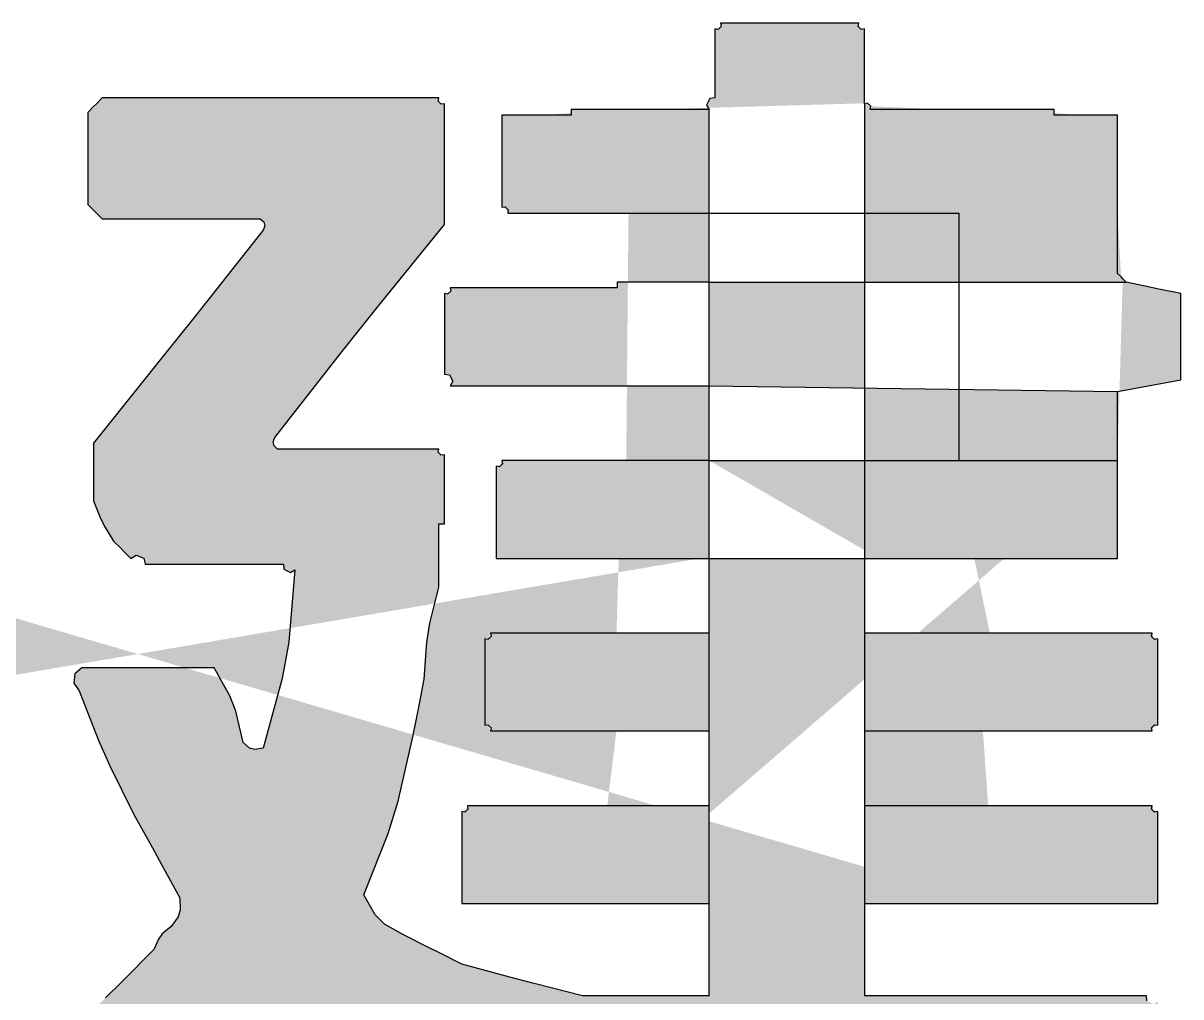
# Model space of a CAD drawing. Extents: x 498328 to 716449, y -893371 to -467753.
# Drawn here: x 543372 to 544175, y -498358 to -497683 of the extents above; entities that cross this region are included whole.
import ezdxf

# ---------------------------------------------------------------- set-up
doc = ezdxf.new("R2010")
doc.units = 0
doc.header["$LTSCALE"] = 1000
doc.layers.get('0').update_dxf_attribs({"linetype": 'CONTINUOUS'})

# ---------------------------------------------------------------- blocks, each defined once
blk = doc.blocks.new('dasdkahf')
h = blk.add_hatch(color=256)
h.paths.add_polyline_path([(4.92368, -1.48834), (4.92263, -1.49088), (5.052, -1.49088), (5.11668, -1.49088), (5.24605, -1.49088), (5.25175, -1.4803), (5.25221, -1.47202), (5.24772, -1.46087), (5.24641, -1.46015), (5.24585, -1.45901), (5.24605, -1.45754), (5.11668, -1.45754), (5.052, -1.45754), (4.92263, -1.45754), (4.91866, -1.46746), (4.91826, -1.47387), (4.92097, -1.48421), (4.92309, -1.48596)], flags=16)
h.paths.add_polyline_path([(4.92284, -1.56275), (4.92263, -1.56423), (5.052, -1.56423), (5.11668, -1.56423), (5.24605, -1.56423), (5.25175, -1.55365), (5.25221, -1.54537), (5.24772, -1.53422), (5.24641, -1.5335), (5.24585, -1.53237), (5.24605, -1.53089), (5.11668, -1.53089), (5.052, -1.53089), (4.92263, -1.53089), (4.91693, -1.54147), (4.91647, -1.54975), (4.92097, -1.5609), (4.92227, -1.56162)], flags=16)
h.paths.add_polyline_path([(4.91928, -1.62667), (4.92263, -1.63758), (5.052, -1.63758), (5.11668, -1.63758), (5.24605, -1.63758), (5.25175, -1.627), (5.25221, -1.61873), (5.24772, -1.60758), (5.24505, -1.60491), (5.24372, -1.60357), (5.24105, -1.60091), (5.11568, -1.60091), (5.053, -1.60091), (4.92763, -1.60091), (4.9243, -1.60424), (4.92263, -1.60591), (4.9193, -1.60924), (4.91857, -1.62063)], flags=16)
h.paths.add_polyline_path([(5.05958, -1.8107), (5.10101, -1.8243), (5.14427, -1.80954), (5.16552, -1.80044), (5.20604, -1.77929), (5.20396, -1.77807), (5.20303, -1.77667), (5.20271, -1.77429), (5.12268, -1.77429), (5.08267, -1.77429), (5.00265, -1.77429), (5.00061, -1.77612), (5.00004, -1.77837), (5.00099, -1.78095), (5.03924, -1.80189)], flags=16)
h.paths.add_polyline_path([(4.80292, -1.9458), (4.8026, -1.94766), (4.80517, -1.94919), (4.80895, -1.94729), (4.80927, -1.94433), (4.82394, -1.94433), (4.83128, -1.94433), (4.84595, -1.94433), (4.84595, -1.943), (4.84595, -1.94233), (4.84595, -1.94099), (4.85928, -1.94099), (4.86595, -1.94099), (4.87929, -1.94099), (4.94201, -1.9299), (4.97336, -1.92423), (5.036, -1.91265), (5.052, -1.90865), (5.06, -1.90665), (5.07601, -1.90265), (5.08681, -1.89979), (5.09217, -1.89812), (5.10268, -1.89432), (5.14769, -1.90574), (5.1704, -1.91076), (5.21604, -1.91932), (5.23471, -1.92199), (5.24405, -1.92332), (5.26272, -1.92599), (5.28299, -1.92659), (5.29336, -1.92832), (5.31273, -1.93433), (5.3274, -1.93433), (5.33474, -1.93433), (5.34941, -1.93433), (5.35676, -1.94012), (5.36465, -1.94069), (5.37275, -1.93599), (5.37347, -1.93469), (5.37461, -1.93412), (5.37608, -1.93433), (5.37608, -1.91032), (5.37608, -1.89832), (5.37608, -1.87431), (5.36904, -1.8729), (5.36549, -1.87147), (5.35941, -1.86764), (5.34474, -1.86764), (5.33741, -1.86764), (5.32274, -1.86764), (5.28444, -1.86005), (5.26497, -1.85736), (5.22604, -1.85431), (5.22604, -1.8503), (5.22604, -1.8483), (5.22604, -1.8443), (5.2477, -1.83871), (5.25859, -1.83326), (5.27606, -1.8193), (5.28463, -1.81495), (5.28875, -1.8122), (5.29606, -1.80596), (5.30464, -1.80161), (5.30875, -1.79887), (5.31607, -1.79262), (5.32507, -1.78738), (5.3293, -1.78386), (5.33607, -1.77595), (5.33607, -1.75528), (5.33607, -1.74494), (5.33607, -1.72427), (5.33421, -1.72459), (5.33242, -1.7228), (5.33274, -1.72094), (5.2007, -1.72094), (5.13469, -1.72094), (5.00265, -1.72094), (5.00061, -1.7191), (5.00004, -1.71685), (5.00099, -1.71427), (5.00864, -1.70234), (5.01351, -1.69677), (5.02433, -1.6876), (5.02656, -1.68847), (5.02928, -1.68667), (5.02933, -1.68426), (5.15336, -1.68426), (5.21538, -1.68426), (5.33941, -1.68426), (5.33909, -1.6824), (5.34088, -1.68061), (5.34274, -1.68093), (5.34274, -1.5749), (5.34274, -1.52189), (5.34274, -1.41586), (5.33941, -1.41253), (5.33774, -1.41086), (5.33441, -1.40752), (5.23771, -1.40752), (5.18937, -1.40752), (5.09268, -1.40752), (5.09063, -1.40569), (5.09007, -1.40344), (5.09101, -1.40086), (5.09564, -1.39017), (5.09797, -1.38483), (5.10268, -1.37418), (5.21271, -1.37418), (5.26772, -1.37418), (5.37775, -1.37418), (5.38108, -1.37085), (5.38275, -1.36918), (5.38609, -1.36585), (5.38609, -1.34784), (5.38609, -1.33884), (5.38609, -1.32084), (5.38312, -1.32052), (5.38123, -1.31673), (5.38275, -1.31417), (5.14136, -1.31417), (5.02066, -1.31417), (4.77926, -1.31417), (4.77958, -1.31603), (4.77779, -1.31782), (4.77593, -1.3175), (4.77593, -1.33884), (4.77593, -1.34951), (4.77593, -1.37085), (4.77779, -1.37053), (4.77958, -1.37232), (4.77926, -1.37418), (4.86462, -1.37418), (4.9073, -1.37418), (4.99265, -1.37418), (4.99676, -1.37765), (4.99745, -1.38315), (4.99432, -1.38752), (4.99337, -1.39552), (4.99139, -1.39988), (4.98598, -1.40586), (4.92535, -1.4084), (4.89495, -1.40873), (4.83428, -1.40752), (4.83094, -1.41086), (4.82928, -1.41253), (4.82594, -1.41586), (4.82594, -1.50322), (4.82594, -1.54689), (4.82594, -1.63425), (4.82921, -1.64627), (4.83087, -1.65227), (4.83428, -1.66426), (4.83783, -1.67039), (4.84034, -1.67326), (4.84595, -1.67759), (4.85128, -1.68026), (4.85395, -1.68159), (4.85928, -1.68426), (4.88062, -1.68426), (4.89129, -1.68426), (4.91263, -1.68426), (4.91589, -1.68667), (4.9166, -1.69093), (4.9143, -1.69426), (4.88607, -1.71973), (4.87091, -1.73152), (4.83928, -1.75261), (4.8224, -1.76183), (4.81427, -1.76725), (4.79927, -1.77929), (4.79927, -1.80796), (4.79927, -1.8223), (4.79927, -1.85097), (4.79779, -1.85114), (4.79685, -1.85302), (4.7976, -1.85431), (4.79987, -1.85844), (4.80594, -1.85931), (4.80927, -1.85597), (4.83683, -1.84155), (4.85026, -1.83349), (4.87596, -1.81596), (4.88453, -1.81161), (4.88864, -1.80887), (4.89596, -1.80263), (4.90231, -1.7989), (4.90872, -1.79948), (4.9143, -1.80429), (4.92117, -1.80845), (4.92437, -1.8113), (4.9293, -1.81763), (4.93371, -1.81686), (4.93727, -1.81865), (4.9393, -1.82263), (4.95348, -1.82985), (4.96029, -1.83428), (4.97265, -1.8443), (4.97804, -1.84324), (4.98172, -1.84416), (4.98598, -1.84764), (4.98598, -1.85164), (4.98598, -1.85364), (4.98598, -1.85764), (4.97118, -1.85724), (4.96346, -1.85829), (4.94931, -1.86264), (4.92266, -1.86679), (4.90932, -1.86879), (4.88262, -1.87264), (4.85862, -1.87531), (4.84661, -1.87664), (4.82261, -1.87931), (4.81306, -1.87903), (4.80786, -1.88014), (4.79927, -1.88431), (4.79927, -1.90832), (4.79927, -1.92032), (4.79927, -1.94433), (4.80113, -1.94401)])
h.paths.add_polyline_path([(5.84287, -1.49421), (6.0796, -1.49755), (6.09427, -1.49488), (6.1016, -1.49355), (6.11627, -1.49088), (6.11627, -1.47087), (6.11627, -1.46087), (6.11627, -1.44087), (6.10359, -1.43826), (6.09725, -1.43693), (6.0846, -1.4342), (5.84287, -1.4342), (5.82153, -1.4342), (5.81086, -1.4342), (5.78952, -1.4342), (5.78952, -1.43553), (5.78952, -1.4362), (5.78952, -1.43753), (5.75085, -1.43753), (5.73151, -1.43753), (5.69283, -1.43753), (5.69315, -1.43939), (5.69136, -1.44118), (5.6895, -1.44087), (5.6895, -1.45954), (5.6895, -1.46887), (5.6895, -1.48755), (5.69246, -1.48786), (5.69435, -1.49165), (5.69283, -1.49421), (5.75285, -1.49421), (5.78285, -1.49421)])
h.paths.add_polyline_path([(5.67783, -1.90098), (5.69214, -1.90368), (5.69926, -1.90571), (5.71284, -1.91099), (5.73168, -1.91027), (5.74162, -1.91169), (5.75951, -1.91766), (5.80486, -1.91766), (5.82753, -1.91766), (5.87288, -1.91766), (5.87288, -1.91899), (5.87288, -1.91966), (5.87288, -1.92099), (5.96357, -1.92099), (6.00891, -1.92099), (6.0996, -1.92099), (6.09929, -1.91913), (6.10108, -1.91734), (6.10294, -1.91766), (6.10294, -1.89098), (6.10294, -1.87765), (6.10294, -1.85097), (6.10037, -1.8525), (6.09659, -1.8506), (6.09627, -1.84764), (6.03225, -1.84764), (6.00024, -1.84764), (5.93289, -1.84764), (5.93289, -1.33084), (5.93289, -1.3135), (5.93289, -1.30483), (5.93289, -1.28749), (5.93103, -1.28781), (5.92924, -1.28602), (5.92956, -1.28416), (5.89755, -1.28416), (5.88155, -1.28416), (5.84954, -1.28416), (5.84985, -1.28602), (5.84806, -1.28781), (5.8462, -1.28749), (5.8462, -1.3035), (5.8462, -1.3115), (5.8462, -1.3275), (5.84324, -1.32782), (5.84135, -1.33161), (5.84287, -1.33417), (5.84287, -1.84764), (5.81353, -1.84764), (5.79886, -1.84764), (5.76952, -1.84764), (5.74145, -1.84055), (5.72744, -1.83688), (5.6995, -1.8293), (5.68616, -1.82263), (5.67949, -1.8193), (5.66616, -1.81263), (5.65467, -1.80612), (5.64933, -1.80078), (5.64282, -1.78929), (5.65687, -1.75357), (5.6626, -1.73502), (5.67116, -1.6976), (5.67383, -1.68426), (5.67516, -1.67759), (5.67783, -1.66426), (5.67926, -1.64271), (5.68096, -1.63187), (5.68616, -1.61091), (5.68616, -1.59624), (5.68616, -1.5889), (5.68616, -1.57423), (5.6875, -1.57423), (5.68816, -1.57423), (5.6895, -1.57423), (5.6895, -1.55823), (5.6895, -1.55023), (5.6895, -1.53422), (5.68764, -1.53454), (5.68585, -1.53275), (5.68616, -1.53089), (5.64882, -1.53089), (5.63015, -1.53089), (5.59281, -1.53089), (5.59076, -1.52905), (5.5902, -1.5268), (5.59114, -1.52422), (5.63012, -1.47459), (5.64979, -1.44991), (5.6895, -1.40086), (5.6895, -1.37285), (5.6895, -1.35885), (5.6895, -1.33084), (5.68764, -1.33115), (5.68585, -1.32936), (5.68616, -1.3275), (5.60814, -1.3275), (5.56913, -1.3275), (5.49111, -1.3275), (5.48778, -1.33084), (5.48611, -1.33251), (5.48278, -1.33584), (5.48278, -1.35718), (5.48278, -1.36785), (5.48278, -1.38919), (5.48611, -1.39252), (5.48778, -1.39419), (5.49111, -1.39752), (5.52779, -1.39752), (5.54613, -1.39752), (5.5828, -1.39752), (5.58485, -1.39936), (5.58541, -1.40161), (5.58447, -1.40419), (5.54527, -1.45365), (5.5256, -1.47833), (5.48611, -1.52756), (5.48611, -1.54089), (5.48611, -1.54756), (5.48611, -1.5609), (5.4899, -1.57062), (5.49227, -1.57537), (5.49778, -1.58424), (5.50178, -1.58824), (5.50378, -1.59024), (5.50778, -1.59424), (5.51082, -1.59232), (5.51525, -1.59409), (5.51612, -1.59757), (5.54813, -1.59757), (5.56413, -1.59757), (5.59614, -1.59757), (5.59646, -1.60054), (5.60024, -1.60243), (5.60281, -1.60091), (5.59927, -1.64275), (5.59554, -1.66376), (5.58447, -1.70427), (5.57968, -1.70505), (5.57646, -1.70413), (5.5728, -1.70093), (5.56857, -1.68285), (5.56511, -1.67385), (5.55613, -1.65759), (5.52545, -1.65759), (5.51012, -1.65759), (5.47944, -1.65759), (5.47533, -1.66106), (5.47465, -1.66655), (5.47778, -1.67093), (5.48917, -1.70013), (5.49553, -1.71452), (5.50945, -1.74261), (5.52024, -1.76188), (5.52558, -1.77155), (5.53612, -1.79096), (5.53634, -1.79791), (5.53513, -1.80193), (5.53112, -1.80763), (5.52597, -1.81186), (5.52374, -1.81483), (5.52112, -1.82096), (5.50245, -1.83964), (5.49311, -1.84897), (5.47444, -1.86764), (5.47173, -1.8752), (5.47219, -1.88064), (5.47611, -1.88765), (5.4915, -1.91162), (5.49917, -1.92362), (5.51445, -1.94766), (5.51648, -1.94824), (5.51818, -1.94768), (5.51945, -1.946), (5.54279, -1.92266), (5.55446, -1.91099), (5.5778, -1.88765), (5.58402, -1.87704), (5.58827, -1.87207), (5.59781, -1.86431), (5.60497, -1.8638), (5.60964, -1.86567), (5.61448, -1.87098), (5.63775, -1.88661), (5.65098, -1.89288)])
edge = h.paths.add_edge_path()
edge.add_line((4.6559, -1.38252), (4.63844, -1.35927))
edge.add_line((4.64111, -1.39482), (4.6559, -1.38252))
edge.add_line((4.67257, -1.50088), (4.63989, -1.50088))
edge.add_line((4.67237, -1.50236), (4.67257, -1.50088))
edge.add_line((4.67293, -1.50349), (4.67237, -1.50236))
edge.add_line((4.67424, -1.50422), (4.67293, -1.50349))
edge.add_line((4.67479, -1.51756), (4.67424, -1.50422))
edge.add_line((4.67445, -1.52434), (4.67479, -1.51756))
edge.add_line((4.67257, -1.53756), (4.67445, -1.52434))
edge.add_line((4.66596, -1.56177), (4.67257, -1.53756))
edge.add_line((4.66228, -1.5738), (4.66596, -1.56177))
edge.add_line((4.65423, -1.59757), (4.66228, -1.5738))
edge.add_line((4.64784, -1.61137), (4.65423, -1.59757))
edge.add_line((4.64269, -1.61799), (4.64784, -1.61137))
edge.add_line((4.6759, -1.74694), (4.6759, -1.7176))
edge.add_line((4.6759, -1.76162), (4.6759, -1.74694))
edge.add_line((4.6759, -1.79096), (4.6759, -1.76162))
edge.add_line((4.67404, -1.79064), (4.6759, -1.79096))
edge.add_line((4.67225, -1.79243), (4.67404, -1.79064))
edge.add_line((4.67257, -1.79429), (4.67225, -1.79243))
edge.add_line((5.83787, -1.59424), (5.94123, -1.59424))
edge.add_line((5.84287, -1.53756), (6.0796, -1.53756))
edge.add_line((5.78252, -1.79429), (5.84287, -1.79429))
edge.add_line((5.75485, -1.79429), (5.78252, -1.79429))
edge.add_line((5.6995, -1.79429), (5.75485, -1.79429))
edge.add_line((5.6995, -1.77295), (5.6995, -1.79429))
edge.add_line((5.6995, -1.76228), (5.6995, -1.77295))
edge.add_line((5.6995, -1.74094), (5.6995, -1.76228))
edge.add_line((5.70136, -1.74126), (5.6995, -1.74094))
edge.add_line((5.70315, -1.73947), (5.70136, -1.74126))
edge.add_line((5.70283, -1.73761), (5.70315, -1.73947))
edge.add_line((5.75685, -1.73761), (5.70283, -1.73761))
edge.add_line((5.78385, -1.73761), (5.75685, -1.73761))
edge.add_line((5.84287, -1.73761), (5.78385, -1.73761))
edge.add_line((5.78919, -1.69426), (5.84287, -1.69426))
edge.add_line((5.76485, -1.69426), (5.78919, -1.69426))
edge.add_line((5.71617, -1.69426), (5.76485, -1.69426))
edge.add_line((5.71649, -1.69241), (5.71617, -1.69426))
edge.add_line((5.7147, -1.69061), (5.71649, -1.69241))
edge.add_line((5.71284, -1.69093), (5.7147, -1.69061))
edge.add_line((5.71284, -1.67093), (5.71284, -1.69093))
edge.add_line((5.71284, -1.66092), (5.71284, -1.67093))
edge.add_line((5.71284, -1.64092), (5.71284, -1.66092))
edge.add_line((5.7147, -1.64123), (5.71284, -1.64092))
edge.add_line((5.71649, -1.63944), (5.7147, -1.64123))
edge.add_line((5.71617, -1.63758), (5.71649, -1.63944))
edge.add_line((5.76485, -1.63758), (5.71617, -1.63758))
edge.add_line((5.78919, -1.63758), (5.76485, -1.63758))
edge.add_line((5.84287, -1.63758), (5.78919, -1.63758))
edge.add_line((5.79052, -1.59424), (5.83787, -1.59424))
edge.add_line((5.76685, -1.59424), (5.79052, -1.59424))
edge.add_line((5.7195, -1.59424), (5.76685, -1.59424))
edge.add_line((5.7195, -1.5729), (5.7195, -1.59424))
edge.add_line((5.7195, -1.56223), (5.7195, -1.5729))
edge.add_line((5.7195, -1.54089), (5.7195, -1.56223))
edge.add_line((5.72136, -1.54121), (5.7195, -1.54089))
edge.add_line((5.72315, -1.53942), (5.72136, -1.54121))
edge.add_line((5.72284, -1.53756), (5.72315, -1.53942))
edge.add_line((5.77085, -1.53756), (5.72284, -1.53756))
edge.add_line((5.79486, -1.53756), (5.77085, -1.53756))
edge.add_line((5.84287, -1.53756), (5.79486, -1.53756))
edge.add_line((5.79619, -1.39419), (5.84287, -1.39419))
edge.add_line((5.77285, -1.39419), (5.79619, -1.39419))
edge.add_line((5.72617, -1.39419), (5.77285, -1.39419))
edge.add_line((5.72649, -1.39233), (5.72617, -1.39419))
edge.add_line((5.7247, -1.39054), (5.72649, -1.39233))
edge.add_line((5.72284, -1.39085), (5.7247, -1.39054))
edge.add_line((5.72284, -1.36951), (5.72284, -1.39085))
edge.add_line((5.72284, -1.35885), (5.72284, -1.36951))
edge.add_line((5.72284, -1.33751), (5.72284, -1.35885))
edge.add_line((5.73884, -1.33751), (5.72284, -1.33751))
edge.add_line((5.74684, -1.33751), (5.73884, -1.33751))
edge.add_line((5.76285, -1.33751), (5.74684, -1.33751))
edge.add_line((5.76285, -1.33617), (5.76285, -1.33751))
edge.add_line((5.76285, -1.33551), (5.76285, -1.33617))
edge.add_line((5.76285, -1.33417), (5.76285, -1.33551))
edge.add_line((5.79486, -1.33417), (5.76285, -1.33417))
edge.add_line((5.81086, -1.33417), (5.79486, -1.33417))
edge.add_line((5.84287, -1.33417), (5.81086, -1.33417))
edge.add_line((5.93475, -1.33052), (5.93289, -1.33084))
edge.add_line((5.93654, -1.33231), (5.93475, -1.33052))
edge.add_line((5.93623, -1.33417), (5.93654, -1.33231))
edge.add_line((5.9789, -1.33417), (5.93623, -1.33417))
edge.add_line((6.00024, -1.33417), (5.9789, -1.33417))
edge.add_line((6.04292, -1.33417), (6.00024, -1.33417))
edge.add_line((6.04292, -1.33551), (6.04292, -1.33417))
edge.add_line((6.04292, -1.33617), (6.04292, -1.33551))
edge.add_line((6.04292, -1.33751), (6.04292, -1.33617))
edge.add_line((6.05759, -1.33751), (6.04292, -1.33751))
edge.add_line((6.06493, -1.33751), (6.05759, -1.33751))
edge.add_line((6.0796, -1.33751), (6.06493, -1.33751))
edge.add_line((6.0796, -1.37418), (6.0796, -1.33751))
edge.add_line((6.0796, -1.39252), (6.0796, -1.37418))
edge.add_line((6.0796, -1.4292), (6.0796, -1.39252))
edge.add_line((6.0816, -1.4312), (6.0796, -1.4292))
edge.add_line((6.0826, -1.4322), (6.0816, -1.4312))
edge.add_line((6.0846, -1.4342), (6.0826, -1.4322))
edge.add_line((6.0796, -1.53622), (6.0796, -1.49755))
edge.add_line((6.0796, -1.55556), (6.0796, -1.53622))
edge.add_line((6.0796, -1.59424), (6.0796, -1.55556))
edge.add_line((6.02425, -1.59424), (6.0796, -1.59424))
edge.add_line((5.99658, -1.59424), (6.02425, -1.59424))
edge.add_line((5.94123, -1.59424), (5.99658, -1.59424))
edge.add_line((6.00558, -1.63758), (5.93289, -1.63758))
edge.add_line((6.03692, -1.63758), (6.00558, -1.63758))
edge.add_line((6.0996, -1.63758), (6.03692, -1.63758))
edge.add_line((6.09929, -1.63944), (6.0996, -1.63758))
edge.add_line((6.10108, -1.64123), (6.09929, -1.63944))
edge.add_line((6.10294, -1.64092), (6.10108, -1.64123))
edge.add_line((6.10294, -1.66092), (6.10294, -1.64092))
edge.add_line((6.10294, -1.67093), (6.10294, -1.66092))
edge.add_line((6.10294, -1.69093), (6.10294, -1.67093))
edge.add_line((6.10108, -1.69061), (6.10294, -1.69093))
edge.add_line((6.09929, -1.69241), (6.10108, -1.69061))
edge.add_line((6.0996, -1.69426), (6.09929, -1.69241))
edge.add_line((6.03425, -1.69426), (6.0996, -1.69426))
edge.add_line((6.00158, -1.69426), (6.03425, -1.69426))
edge.add_line((5.93289, -1.69426), (6.00158, -1.69426))
edge.add_line((6.00458, -1.73761), (5.93289, -1.73761))
edge.add_line((6.03625, -1.73761), (6.00458, -1.73761))
edge.add_line((6.0996, -1.73761), (6.03625, -1.73761))
edge.add_line((6.09929, -1.73947), (6.0996, -1.73761))
edge.add_line((6.10108, -1.74126), (6.09929, -1.73947))
edge.add_line((6.10294, -1.74094), (6.10108, -1.74126))
edge.add_line((6.10294, -1.76228), (6.10294, -1.74094))
edge.add_line((6.10294, -1.77295), (6.10294, -1.76228))
edge.add_line((6.10294, -1.79429), (6.10294, -1.77295))
edge.add_line((6.03825, -1.79429), (6.10294, -1.79429))
edge.add_line((6.00591, -1.79429), (6.03825, -1.79429))
edge.add_line((5.93289, -1.79429), (6.00591, -1.79429))
h = blk.add_hatch(color=0)
h.paths.add_polyline_path([(6.0796, -1.37418), (6.0796, -1.33751), (6.06493, -1.33751), (6.05759, -1.33751), (6.04292, -1.33751), (6.04292, -1.33617), (6.04292, -1.33551), (6.04292, -1.33417), (6.00024, -1.33417), (5.9789, -1.33417), (5.93623, -1.33417), (5.93654, -1.33231), (5.93475, -1.33052), (5.93289, -1.33084), (5.93289, -1.39419), (5.97247, -1.39419), (5.98761, -1.39419), (5.98761, -1.4342), (6.0846, -1.4342), (6.0826, -1.4322), (6.0816, -1.4312), (6.0796, -1.4292), (6.0796, -1.39252)])
h.paths.add_polyline_path([(5.84287, -1.33417), (5.81086, -1.33417), (5.79486, -1.33417), (5.76285, -1.33417), (5.76285, -1.33551), (5.76285, -1.33617), (5.76285, -1.33751), (5.74684, -1.33751), (5.73884, -1.33751), (5.72284, -1.33751), (5.72284, -1.35885), (5.72284, -1.36951), (5.72284, -1.39085), (5.7247, -1.39054), (5.72649, -1.39233), (5.72617, -1.39419), (5.77285, -1.39419), (5.79619, -1.39419), (5.84287, -1.39419)])
h.paths.add_polyline_path([(6.0796, -1.49755), (5.98761, -1.49625), (5.98761, -1.53756), (6.0796, -1.53756), (6.0796, -1.53622)])
h.paths.add_polyline_path([(6.0796, -1.55556), (6.0796, -1.53756), (5.98761, -1.53756), (5.93289, -1.53756), (5.93289, -1.59424), (5.94123, -1.59424), (5.99658, -1.59424), (6.02425, -1.59424), (6.0796, -1.59424)])
h.paths.add_polyline_path([(5.84287, -1.53756), (5.79486, -1.53756), (5.77085, -1.53756), (5.72284, -1.53756), (5.72315, -1.53942), (5.72136, -1.54121), (5.7195, -1.54089), (5.7195, -1.56223), (5.7195, -1.5729), (5.7195, -1.59424), (5.76685, -1.59424), (5.79052, -1.59424), (5.83787, -1.59424), (5.84287, -1.59424)])
h.paths.add_polyline_path([(5.93289, -1.4342), (5.84287, -1.4342), (5.84287, -1.49421), (5.93289, -1.49548)])
h.paths.add_polyline_path([(6.10294, -1.66092), (6.10294, -1.64092), (6.10108, -1.64123), (6.09929, -1.63944), (6.0996, -1.63758), (6.03692, -1.63758), (6.00558, -1.63758), (5.93289, -1.63758), (5.93289, -1.69426), (6.00158, -1.69426), (6.03425, -1.69426), (6.0996, -1.69426), (6.09929, -1.69241), (6.10108, -1.69061), (6.10294, -1.69093), (6.10294, -1.67093)])
h.paths.add_polyline_path([(5.84287, -1.63758), (5.78919, -1.63758), (5.76485, -1.63758), (5.71617, -1.63758), (5.71649, -1.63944), (5.7147, -1.64123), (5.71284, -1.64092), (5.71284, -1.66092), (5.71284, -1.67093), (5.71284, -1.69093), (5.7147, -1.69061), (5.71649, -1.69241), (5.71617, -1.69426), (5.76485, -1.69426), (5.78919, -1.69426), (5.84287, -1.69426)])
h.paths.add_polyline_path([(5.84287, -1.73761), (5.78385, -1.73761), (5.75685, -1.73761), (5.70283, -1.73761), (5.70315, -1.73947), (5.70136, -1.74126), (5.6995, -1.74094), (5.6995, -1.76228), (5.6995, -1.77295), (5.6995, -1.79429), (5.75485, -1.79429), (5.78252, -1.79429), (5.84287, -1.79429)])
h.paths.add_polyline_path([(6.10294, -1.77295), (6.10294, -1.76228), (6.10294, -1.74094), (6.10108, -1.74126), (6.09929, -1.73947), (6.0996, -1.73761), (6.03625, -1.73761), (6.00458, -1.73761), (5.93289, -1.73761), (5.93289, -1.79429), (6.00591, -1.79429), (6.03825, -1.79429), (6.10294, -1.79429)])
for p, q in [((5.84806, -1.28781), (5.8462, -1.28749)), ((5.8462, -1.28749), (5.8462, -1.3035)), ((5.84985, -1.28602), (5.84806, -1.28781)), ((5.88155, -1.28416), (5.84954, -1.28416)), ((5.84954, -1.28416), (5.84985, -1.28602)), ((5.89755, -1.28416), (5.88155, -1.28416)), ((5.92956, -1.28416), (5.89755, -1.28416)), ((5.92924, -1.28602), (5.92956, -1.28416)), ((5.93103, -1.28781), (5.92924, -1.28602)), ((5.93289, -1.28749), (5.93103, -1.28781)), ((5.93289, -1.30483), (5.93289, -1.28749)), ((5.8462, -1.3035), (5.8462, -1.3115)), ((5.93289, -1.3135), (5.93289, -1.30483)), ((5.8462, -1.3115), (5.8462, -1.3275)), ((5.93289, -1.33084), (5.93289, -1.3135)), ((5.49111, -1.3275), (5.48778, -1.33084)), ((5.56913, -1.3275), (5.49111, -1.3275)), ((5.60814, -1.3275), (5.56913, -1.3275)), ((5.68616, -1.3275), (5.60814, -1.3275)), ((5.68585, -1.32936), (5.68616, -1.3275)), ((5.84324, -1.32782), (5.84135, -1.33161)), ((5.8462, -1.3275), (5.84324, -1.32782)), ((5.48611, -1.33251), (5.48278, -1.33584)), ((5.48778, -1.33084), (5.48611, -1.33251)), ((5.68764, -1.33115), (5.68585, -1.32936)), ((5.6895, -1.33084), (5.68764, -1.33115)), ((5.6895, -1.35885), (5.6895, -1.33084)), ((5.79486, -1.33417), (5.76285, -1.33417)), ((5.76285, -1.33417), (5.76285, -1.33551)), ((5.81086, -1.33417), (5.79486, -1.33417)), ((5.84287, -1.33417), (5.81086, -1.33417)), ((5.84135, -1.33161), (5.84287, -1.33417)), ((5.93475, -1.33052), (5.93289, -1.33084)), ((5.93654, -1.33231), (5.93475, -1.33052)), ((5.93623, -1.33417), (5.93654, -1.33231)), ((5.9789, -1.33417), (5.93623, -1.33417)), ((6.00024, -1.33417), (5.9789, -1.33417)), ((6.04292, -1.33417), (6.00024, -1.33417)), ((6.04292, -1.33551), (6.04292, -1.33417)), ((5.48278, -1.33584), (5.48278, -1.35718)), ((5.73884, -1.33751), (5.72284, -1.33751)), ((5.72284, -1.33751), (5.72284, -1.35885)), ((5.74684, -1.33751), (5.73884, -1.33751)), ((5.76285, -1.33751), (5.74684, -1.33751)), ((5.76285, -1.33551), (5.76285, -1.33617)), ((5.76285, -1.33617), (5.76285, -1.33751)), ((6.04292, -1.33617), (6.04292, -1.33551)), ((6.04292, -1.33751), (6.04292, -1.33617)), ((6.05759, -1.33751), (6.04292, -1.33751)), ((6.06493, -1.33751), (6.05759, -1.33751)), ((6.0796, -1.33751), (6.06493, -1.33751)), ((6.0796, -1.37418), (6.0796, -1.33751)), ((5.48278, -1.35718), (5.48278, -1.36785)), ((5.6895, -1.37285), (5.6895, -1.35885)), ((5.72284, -1.35885), (5.72284, -1.36951)), ((5.48278, -1.36785), (5.48278, -1.38919)), ((5.6895, -1.40086), (5.6895, -1.37285)), ((5.72284, -1.36951), (5.72284, -1.39085)), ((6.0796, -1.39252), (6.0796, -1.37418)), ((5.48278, -1.38919), (5.48611, -1.39252)), ((5.48611, -1.39252), (5.48778, -1.39419)), ((5.48778, -1.39419), (5.49111, -1.39752)), ((5.72284, -1.39085), (5.7247, -1.39054)), ((5.7247, -1.39054), (5.72649, -1.39233)), ((5.72649, -1.39233), (5.72617, -1.39419)), ((5.72617, -1.39419), (5.77285, -1.39419)), ((5.77285, -1.39419), (5.79619, -1.39419)), ((5.79619, -1.39419), (5.84287, -1.39419)), ((6.0796, -1.4292), (6.0796, -1.39252)), ((5.49111, -1.39752), (5.52779, -1.39752)), ((5.52779, -1.39752), (5.54613, -1.39752)), ((5.54613, -1.39752), (5.5828, -1.39752)), ((5.5828, -1.39752), (5.58485, -1.39936)), ((5.58541, -1.40161), (5.58447, -1.40419)), ((5.58485, -1.39936), (5.58541, -1.40161)), ((5.64979, -1.44991), (5.6895, -1.40086)), ((5.58447, -1.40419), (5.54527, -1.45365)), ((5.81086, -1.4342), (5.78952, -1.4342)), ((5.78952, -1.4342), (5.78952, -1.43553)), ((5.78952, -1.43553), (5.78952, -1.4362)), ((5.82153, -1.4342), (5.81086, -1.4342)), ((5.84287, -1.4342), (5.82153, -1.4342)), ((6.0816, -1.4312), (6.0796, -1.4292)), ((6.0826, -1.4322), (6.0816, -1.4312)), ((6.0846, -1.4342), (6.0826, -1.4322)), ((6.09725, -1.43693), (6.0846, -1.4342)), ((5.69136, -1.44118), (5.6895, -1.44087)), ((5.6895, -1.44087), (5.6895, -1.45954)), ((5.69315, -1.43939), (5.69136, -1.44118)), ((5.73151, -1.43753), (5.69283, -1.43753)), ((5.69283, -1.43753), (5.69315, -1.43939)), ((5.75085, -1.43753), (5.73151, -1.43753)), ((5.78952, -1.43753), (5.75085, -1.43753)), ((5.78952, -1.4362), (5.78952, -1.43753)), ((6.10359, -1.43826), (6.09725, -1.43693)), ((6.11627, -1.44087), (6.10359, -1.43826)), ((6.11627, -1.46087), (6.11627, -1.44087)), ((5.54527, -1.45365), (5.5256, -1.47833)), ((5.63012, -1.47459), (5.64979, -1.44991)), ((5.6895, -1.45954), (5.6895, -1.46887)), ((6.11627, -1.47087), (6.11627, -1.46087)), ((5.6895, -1.46887), (5.6895, -1.48755)), ((5.59114, -1.52422), (5.63012, -1.47459)), ((6.11627, -1.49088), (6.11627, -1.47087)), ((5.5256, -1.47833), (5.48611, -1.52756)), ((5.6895, -1.48755), (5.69246, -1.48786)), ((5.69246, -1.48786), (5.69435, -1.49165)), ((5.69435, -1.49165), (5.69283, -1.49421)), ((5.69283, -1.49421), (5.75285, -1.49421)), ((5.75285, -1.49421), (5.78285, -1.49421)), ((5.78285, -1.49421), (5.84287, -1.49421)), ((6.0796, -1.49755), (6.09427, -1.49488)), ((6.09427, -1.49488), (6.1016, -1.49355)), ((6.1016, -1.49355), (6.11627, -1.49088)), ((6.0796, -1.53622), (6.0796, -1.49755)), ((5.48611, -1.52756), (5.48611, -1.54089)), ((5.5902, -1.5268), (5.59114, -1.52422)), ((5.59076, -1.52905), (5.5902, -1.5268)), ((5.59281, -1.53089), (5.59076, -1.52905)), ((5.63015, -1.53089), (5.59281, -1.53089)), ((5.64882, -1.53089), (5.63015, -1.53089)), ((5.68616, -1.53089), (5.64882, -1.53089)), ((5.68585, -1.53275), (5.68616, -1.53089)), ((5.68764, -1.53454), (5.68585, -1.53275)), ((5.6895, -1.53422), (5.68764, -1.53454)), ((5.6895, -1.55023), (5.6895, -1.53422)), ((6.0796, -1.55556), (6.0796, -1.53622)), ((5.48611, -1.54089), (5.48611, -1.54756)), ((5.72136, -1.54121), (5.7195, -1.54089)), ((5.7195, -1.54089), (5.7195, -1.56223)), ((5.72315, -1.53942), (5.72136, -1.54121)), ((5.77085, -1.53756), (5.72284, -1.53756)), ((5.72284, -1.53756), (5.72315, -1.53942)), ((5.79486, -1.53756), (5.77085, -1.53756)), ((5.84287, -1.53756), (5.79486, -1.53756)), ((5.48611, -1.54756), (5.48611, -1.5609)), ((5.6895, -1.55823), (5.6895, -1.55023)), ((6.0796, -1.59424), (6.0796, -1.55556)), ((5.48611, -1.5609), (5.4899, -1.57062)), ((5.6895, -1.57423), (5.6895, -1.55823)), ((5.7195, -1.56223), (5.7195, -1.5729)), ((5.4899, -1.57062), (5.49227, -1.57537)), ((5.49227, -1.57537), (5.49778, -1.58424)), ((5.68616, -1.5889), (5.68616, -1.57423)), ((5.68616, -1.57423), (5.6875, -1.57423)), ((5.6875, -1.57423), (5.68816, -1.57423)), ((5.68816, -1.57423), (5.6895, -1.57423)), ((5.7195, -1.5729), (5.7195, -1.59424)), ((5.49778, -1.58424), (5.50178, -1.58824)), ((5.50178, -1.58824), (5.50378, -1.59024)), ((5.68616, -1.59624), (5.68616, -1.5889)), ((5.50378, -1.59024), (5.50778, -1.59424)), ((5.50778, -1.59424), (5.51082, -1.59232)), ((5.51082, -1.59232), (5.51525, -1.59409)), ((5.51525, -1.59409), (5.51612, -1.59757)), ((5.68616, -1.61091), (5.68616, -1.59624)), ((5.7195, -1.59424), (5.76685, -1.59424)), ((5.76685, -1.59424), (5.79052, -1.59424)), ((5.79052, -1.59424), (5.83787, -1.59424)), ((5.94123, -1.59424), (5.99658, -1.59424)), ((5.99658, -1.59424), (6.02425, -1.59424)), ((6.02425, -1.59424), (6.0796, -1.59424)), ((5.51612, -1.59757), (5.54813, -1.59757)), ((5.54813, -1.59757), (5.56413, -1.59757)), ((5.56413, -1.59757), (5.59614, -1.59757)), ((5.59614, -1.59757), (5.59646, -1.60054)), ((5.59646, -1.60054), (5.60024, -1.60243)), ((5.60281, -1.60091), (5.59927, -1.64275)), ((5.60024, -1.60243), (5.60281, -1.60091)), ((5.68096, -1.63187), (5.68616, -1.61091)), ((5.67926, -1.64271), (5.68096, -1.63187)), ((5.59927, -1.64275), (5.59554, -1.66376)), ((5.67783, -1.66426), (5.67926, -1.64271)), ((5.7147, -1.64123), (5.71284, -1.64092)), ((5.71284, -1.64092), (5.71284, -1.66092)), ((5.71649, -1.63944), (5.7147, -1.64123)), ((5.76485, -1.63758), (5.71617, -1.63758)), ((5.71617, -1.63758), (5.71649, -1.63944)), ((5.78919, -1.63758), (5.76485, -1.63758)), ((5.84287, -1.63758), (5.78919, -1.63758)), ((6.00558, -1.63758), (5.93289, -1.63758)), ((6.03692, -1.63758), (6.00558, -1.63758)), ((6.0996, -1.63758), (6.03692, -1.63758)), ((6.09929, -1.63944), (6.0996, -1.63758)), ((6.10108, -1.64123), (6.09929, -1.63944)), ((6.10294, -1.64092), (6.10108, -1.64123)), ((6.10294, -1.66092), (6.10294, -1.64092)), ((5.47533, -1.66106), (5.47465, -1.66655)), ((5.47944, -1.65759), (5.47533, -1.66106)), ((5.51012, -1.65759), (5.47944, -1.65759)), ((5.52545, -1.65759), (5.51012, -1.65759)), ((5.55613, -1.65759), (5.52545, -1.65759)), ((5.56511, -1.67385), (5.55613, -1.65759)), ((5.59554, -1.66376), (5.58447, -1.70427)), ((5.71284, -1.66092), (5.71284, -1.67093)), ((6.10294, -1.67093), (6.10294, -1.66092)), ((5.47465, -1.66655), (5.47778, -1.67093)), ((5.67516, -1.67759), (5.67783, -1.66426)), ((5.47778, -1.67093), (5.48917, -1.70013)), ((5.56857, -1.68285), (5.56511, -1.67385)), ((5.71284, -1.67093), (5.71284, -1.69093)), ((6.10294, -1.69093), (6.10294, -1.67093)), ((5.5728, -1.70093), (5.56857, -1.68285)), ((5.67383, -1.68426), (5.67516, -1.67759)), ((5.67116, -1.6976), (5.67383, -1.68426)), ((5.71284, -1.69093), (5.7147, -1.69061)), ((5.7147, -1.69061), (5.71649, -1.69241)), ((6.09929, -1.69241), (6.10108, -1.69061)), ((6.10108, -1.69061), (6.10294, -1.69093)), ((5.71649, -1.69241), (5.71617, -1.69426)), ((5.71617, -1.69426), (5.76485, -1.69426)), ((5.76485, -1.69426), (5.78919, -1.69426)), ((5.78919, -1.69426), (5.84287, -1.69426)), ((5.93289, -1.69426), (6.00158, -1.69426)), ((6.00158, -1.69426), (6.03425, -1.69426)), ((6.03425, -1.69426), (6.0996, -1.69426)), ((6.0996, -1.69426), (6.09929, -1.69241)), ((5.48917, -1.70013), (5.49553, -1.71452)), ((5.57646, -1.70413), (5.5728, -1.70093)), ((5.57968, -1.70505), (5.57646, -1.70413)), ((5.6626, -1.73502), (5.67116, -1.6976)), ((5.58447, -1.70427), (5.57968, -1.70505)), ((5.49553, -1.71452), (5.50945, -1.74261)), ((5.65687, -1.75357), (5.6626, -1.73502)), ((5.75685, -1.73761), (5.70283, -1.73761)), ((5.70283, -1.73761), (5.70315, -1.73947)), ((5.78385, -1.73761), (5.75685, -1.73761)), ((5.84287, -1.73761), (5.78385, -1.73761)), ((6.00458, -1.73761), (5.93289, -1.73761)), ((6.03625, -1.73761), (6.00458, -1.73761)), ((6.0996, -1.73761), (6.03625, -1.73761)), ((6.09929, -1.73947), (6.0996, -1.73761)), ((5.50945, -1.74261), (5.52024, -1.76188)), ((5.70136, -1.74126), (5.6995, -1.74094)), ((5.6995, -1.74094), (5.6995, -1.76228)), ((5.70315, -1.73947), (5.70136, -1.74126)), ((6.10108, -1.74126), (6.09929, -1.73947)), ((6.10294, -1.74094), (6.10108, -1.74126)), ((6.10294, -1.76228), (6.10294, -1.74094)), ((5.64282, -1.78929), (5.65687, -1.75357)), ((5.52024, -1.76188), (5.52558, -1.77155)), ((5.6995, -1.76228), (5.6995, -1.77295)), ((6.10294, -1.77295), (6.10294, -1.76228)), ((5.52558, -1.77155), (5.53612, -1.79096)), ((5.6995, -1.77295), (5.6995, -1.79429)), ((6.10294, -1.79429), (6.10294, -1.77295)), ((5.53612, -1.79096), (5.53634, -1.79791)), ((5.64933, -1.80078), (5.64282, -1.78929)), ((5.53634, -1.79791), (5.53513, -1.80193)), ((5.6995, -1.79429), (5.75485, -1.79429)), ((5.75485, -1.79429), (5.78252, -1.79429)), ((5.78252, -1.79429), (5.84287, -1.79429)), ((5.93289, -1.79429), (6.00591, -1.79429)), ((6.00591, -1.79429), (6.03825, -1.79429)), ((6.03825, -1.79429), (6.10294, -1.79429)), ((5.53513, -1.80193), (5.53112, -1.80763)), ((5.65467, -1.80612), (5.64933, -1.80078)), ((5.53112, -1.80763), (5.52597, -1.81186)), ((5.66616, -1.81263), (5.65467, -1.80612)), ((5.52374, -1.81483), (5.52112, -1.82096)), ((5.52597, -1.81186), (5.52374, -1.81483)), ((5.67949, -1.8193), (5.66616, -1.81263)), ((5.52112, -1.82096), (5.50245, -1.83964)), ((5.68616, -1.82263), (5.67949, -1.8193)), ((5.6995, -1.8293), (5.68616, -1.82263)), ((5.72744, -1.83688), (5.6995, -1.8293)), ((5.74145, -1.84055), (5.72744, -1.83688)), ((5.50245, -1.83964), (5.49311, -1.84897)), ((5.76952, -1.84764), (5.74145, -1.84055)), ((5.79886, -1.84764), (5.76952, -1.84764)), ((5.81353, -1.84764), (5.79886, -1.84764)), ((5.84287, -1.84764), (5.81353, -1.84764)), ((6.00024, -1.84764), (5.93289, -1.84764)), ((6.03225, -1.84764), (6.00024, -1.84764)), ((6.09627, -1.84764), (6.03225, -1.84764)), ((6.09659, -1.8506), (6.09627, -1.84764))]:
    blk.add_line(p, q)
for points in [[(5.84287, -1.84764), (5.84287, -1.33417)], [(5.93289, -1.33084), (5.93289, -1.84764)], [(5.84287, -1.39419), (5.97247, -1.39419), (5.98761, -1.39419), (5.98761, -1.53756)], [(5.84287, -1.4342), (6.0846, -1.4342)], [(5.84287, -1.49421), (6.0796, -1.49755)], [(5.84287, -1.53756), (6.0796, -1.53756)], [(5.83787, -1.59424), (5.94123, -1.59424)]]:
    blk.add_lwpolyline(points)

msp = doc.modelspace()

# ---------------------------------------------------------------- block references
at = {"xscale": 1196.816852951198, "yscale": 1196.816852951198, "zscale": 1196.816852951198}
msp.add_blockref('dasdkahf', (536855, -496145.88), dxfattribs=at)

doc.saveas('drawing.dxf')
